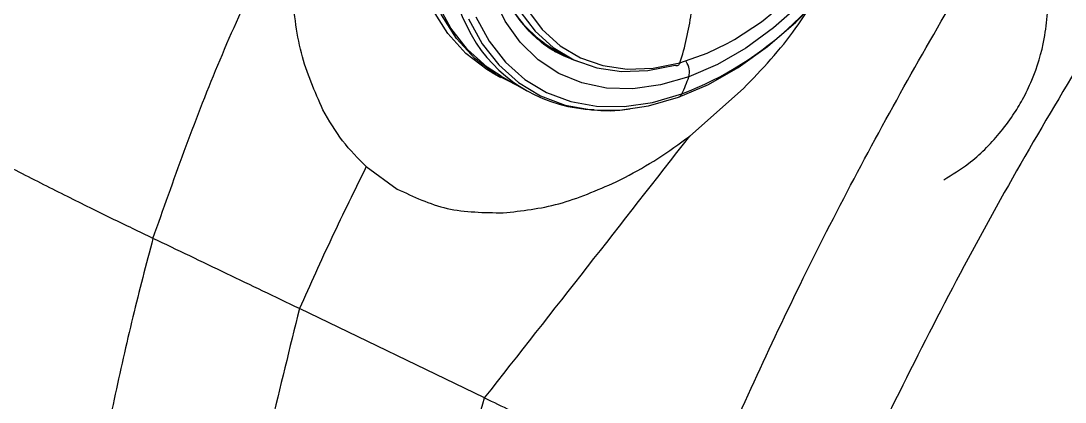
# Model space of a CAD drawing. Extents: x 400 to 501, y 484 to 634.
# Drawn here: x 429.175 to 432.286, y 558.141 to 559.278 of the extents above; entities that cross this region are included whole.
import ezdxf

# ---------------------------------------------------------------- set-up
doc = ezdxf.new("R2010")
doc.units = 0
doc.header["$MEASUREMENT"] = 0
doc.layers.add('DIM', color=3, linetype='Continuous')
doc.layers.add('GEOMETRY', color=3, linetype='Continuous', lineweight=25)

# ---------------------------------------------------------------- blocks, each defined once
blk = doc.blocks.new('2026 GRANDEE')
at = {"layer": 'GEOMETRY', "ltscale": 16}
for p, q in [((-19.6607, -37.6527), (-19.6017, -37.6797)), ((-19.6314, -37.6681), (-19.6568, -37.6549)), ((-19.6516, -37.6533), (-19.6218, -37.6694)), ((-19.8468, -37.7164), (-19.8208, -37.7313)), ((-19.8189, -37.7279), (-19.7442, -37.7705)), ((-19.0969, -37.7644), (-19.2569, -37.906)), ((-20.2208, -37.997), (-20.1284, -38.0638)), ((-19.4766, -38.0427), (-19.4503, -38.0296)), ((-19.8681, -38.6865), (-20.4201, -38.4202))]:
    blk.add_line(p, q, dxfattribs=at)
at = {"layer": 'GEOMETRY', "flags": 128}
for points in [[(-19.7689, -37.7564), (-19.8352, -37.7227), (-19.8976, -37.675), (-19.9517, -37.6155), (-19.9966, -37.545), (-20.0317, -37.4646), (-20.0565, -37.3754), (-20.0706, -37.2787), (-20.0739, -37.176), (-20.0662, -37.0687), (-20.0477, -36.9584), (-20.0187, -36.8468), (-19.9796, -36.7353), (-19.9309, -36.6257), (-19.8733, -36.5196), (-19.8078, -36.4185), (-19.7352, -36.3239), (-19.6566, -36.2371), (-19.5732, -36.1595), (-19.4862, -36.0921), (-19.3968, -36.0359), (-19.3064, -35.9919), (-19.2162, -35.9605)], [(-19.9161, -37.5568), (-19.8756, -37.6307), (-19.8258, -37.6942), (-19.7674, -37.7464), (-19.7013, -37.7864), (-19.6283, -37.8136), (-19.5496, -37.8278), (-19.4663, -37.8286), (-19.3797, -37.8161), (-19.291, -37.7904)], [(-19.8945, -37.5509), (-19.8547, -37.6235), (-19.8058, -37.6859), (-19.7484, -37.7371), (-19.6834, -37.7764), (-19.6117, -37.8032), (-19.5344, -37.8171), (-19.4527, -37.8179), (-19.3676, -37.8056), (-19.2804, -37.7804)], [(-18.9281, -37.5136), (-19.0076, -37.584), (-19.0902, -37.6441), (-19.1747, -37.6929), (-19.2598, -37.7297)], [(-19.2598, -37.7297), (-19.3441, -37.7538), (-19.4262, -37.765), (-19.5049, -37.7629), (-19.579, -37.7477), (-19.6472, -37.7196), (-19.7085, -37.679), (-19.762, -37.6266), (-19.8067, -37.5632), (-19.842, -37.4898)], [(-19.7631, -37.5335), (-19.7179, -37.5937), (-19.664, -37.6426), (-19.6024, -37.6792), (-19.5339, -37.703), (-19.46, -37.7136), (-19.3817, -37.7107), (-19.3004, -37.6945)], [(-19.291, -37.7904), (-19.2014, -37.7519), (-19.1124, -37.7013), (-19.0252, -37.6391), (-18.941, -37.5664), (-18.8611, -37.4841), (-18.7867, -37.3936), (-18.7188, -37.296), (-18.6585, -37.1929), (-18.6066, -37.0857), (-18.5639, -36.976), (-18.5309, -36.8654), (-18.5082, -36.7555), (-18.4962, -36.6479), (-18.4949, -36.5442), (-18.5044, -36.4459), (-18.5246, -36.3544), (-18.5552, -36.271), (-18.5956, -36.1971), (-18.6063, -36.1814)], [(-19.1456, -37.6304), (-19.1235, -37.618), (-19.0432, -37.5652), (-18.9656, -37.5016), (-18.8919, -37.4284), (-18.8234, -37.3468), (-18.7612, -37.2581), (-18.7066, -37.164), (-18.6603, -37.0659), (-18.6231, -36.9656), (-18.5958, -36.8649), (-18.5787, -36.7654), (-18.5722, -36.6687), (-18.5764, -36.5767), (-18.5911, -36.4909), (-18.6086, -36.4324)], [(-19.8009, -37.0306), (-19.8132, -37.1078), (-19.8197, -37.2044), (-19.8156, -37.2964), (-19.8008, -37.3823), (-19.7757, -37.4605), (-19.7407, -37.5298), (-19.6963, -37.5889), (-19.6434, -37.6369), (-19.5828, -37.6729), (-19.5156, -37.6962), (-19.443, -37.7066), (-19.3661, -37.7038), (-19.2863, -37.6879)], [(-19.8468, -37.7164), (-19.8613, -37.7078), (-19.9237, -37.6601), (-19.9778, -37.6006), (-20.0227, -37.5301), (-20.0578, -37.4497), (-20.0826, -37.3605), (-20.0967, -37.2639), (-20.1, -37.1611), (-20.0973, -37.1048)], [(-19.8189, -37.7279), (-19.8601, -37.701), (-19.9189, -37.6485), (-19.969, -37.5846), (-20.0097, -37.5101), (-20.0405, -37.4263), (-20.0608, -37.3342), (-20.0704, -37.2352), (-20.0691, -37.1308)]]:
    blk.add_lwpolyline(points, dxfattribs=at)
at = {"layer": 'GEOMETRY', "ltscale": 16, "flags": 128}
for points in [[(-19.2863, -37.6879), (-19.205, -37.6591), (-19.1456, -37.6304)], [(-19.5913, -37.6841), (-19.5938, -37.6833), (-19.6314, -37.6681)]]:
    blk.add_lwpolyline(points, dxfattribs=at)
at = {"layer": 'GEOMETRY'}
for centre, radius, start, end in [((-19.9298, -36.518), 1.4396, 313.003, 349.4424), ((-19.2751, -37.2526), 0.7236, 173.721, 211.3368)]:
    blk.add_arc(centre, radius, start, end, dxfattribs=at)
at = {"layer": 'GEOMETRY', "ltscale": 16}
for centre, radius, start, end in [((-19.4677, -37.3203), 0.3804, 209.9782, 241.079), ((-20.1323, -37.4175), 0.8882, 342.2731, 351.9928), ((-19.6382, -36.844), 1.0024, 290.9114, 313.5218), ((-19.5272, -37.3908), 0.4367, 213.047, 268.1002), ((-19.2957, -37.6862), 0.00953, 240.2171, 349.8958), ((-19.3135, -37.7153), 0.0556, 345.0418, 33.9243), ((-19.8357, -37.525), 0.6112, 335.3057, 340.4359), ((-19.2967, -37.7738), 0.0175, 288.8712, 338.0244)]:
    blk.add_arc(centre, radius, start, end, dxfattribs=at)
for points, knots in [([(-19.2072, -38.9492), (-19.1133, -38.7417), (-18.922, -38.319), (-18.589, -37.6953), (-18.2193, -37.0742), (-17.814, -36.4642), (-17.3966, -35.8951), (-17.1077, -35.5342), (-16.9697, -35.3685)], [0, 0, 0, 0, 0.059275, 0.1207752, 0.1834205, 0.2462733, 0.3095856, 0.3648796, 0.3648796, 0.3648796, 0.3648796]), ([(-18.5001, -38.0365), (-18.4751, -38.0211), (-18.4147, -37.984), (-18.3462, -37.915), (-18.2962, -37.849), (-18.2635, -37.7952), (-18.2274, -37.7201), (-18.2009, -37.633), (-18.1908, -37.54), (-18.188, -37.4832), (-18.1934, -37.4544), (-18.1944, -37.4492)], [0, 0, 0, 0, 0.133257, 0.321345, 0.419444, 0.49626, 0.584721, 0.763357, 0.870542, 0.976492, 1, 1, 1, 1]), ([(-20.3499, -37.8277), (-20.3742, -37.7733), (-20.4229, -37.6647), (-20.4365, -37.5297), (-20.4433, -37.4622)], [0, 0, 0, 0, 0.499984, 1, 1, 1, 1]), ([(-19.0969, -37.7644), (-19.0421, -37.7071), (-18.9677, -37.6292), (-18.9082, -37.5354), (-18.8925, -37.5107)], [0, 0, 0, 0, 0.736515, 1, 1, 1, 1]), ([(-20.2208, -37.997), (-20.2453, -37.9727), (-20.2946, -37.9237), (-20.3314, -37.8598), (-20.3499, -37.8277)], [0, 0, 0, 0, 0.497742, 1, 1, 1, 1]), ([(-19.5315, -37.8287), (-19.5192, -37.8296), (-19.4879, -37.832), (-19.4551, -37.8275), (-19.4351, -37.8247)], [0, 0, 0, 0, 0.392353, 1, 1, 1, 1]), ([(-19.8681, -38.6865), (-19.7662, -38.5568), (-19.5649, -38.3006), (-19.3587, -38.0364), (-19.2569, -37.906)], [0, 0, 0, 0, 0.506109, 1, 1, 1, 1]), ([(-19.4503, -38.0296), (-19.4175, -38.0116), (-19.3521, -37.9759), (-19.2885, -37.9292), (-19.2569, -37.906)], [0, 0, 0, 0, 0.502388, 1, 1, 1, 1]), ([(-20.2208, -37.997), (-20.2554, -38.0673), (-20.3243, -38.2073), (-20.3883, -38.3495), (-20.4201, -38.4202)], [0, 0, 0, 0, 0.502473, 1, 1, 1, 1]), ([(-19.8125, -38.1347), (-19.7576, -38.1288), (-19.6479, -38.1171), (-19.5336, -38.0675), (-19.4766, -38.0427)], [0, 0, 0, 0, 0.500715, 1, 1, 1, 1]), ([(-20.1284, -38.0638), (-20.0803, -38.0867), (-19.9842, -38.1325), (-19.8697, -38.134), (-19.8125, -38.1347)], [0, 0, 0, 0, 0.500017, 1, 1, 1, 1]), ([(-20.8563, -38.2109), (-20.8768, -38.2888), (-20.9188, -38.4488), (-20.973, -38.694), (-21.0354, -38.983), (-21.1017, -39.2994), (-21.1445, -39.537), (-21.1652, -39.6518)], [0, 0, 0, 0, 0.158157, 0.324327, 0.496754, 0.756821, 1, 1, 1, 1]), ([(-20.4201, -38.4202), (-20.4924, -38.3854), (-20.6389, -38.315), (-20.7832, -38.2459), (-20.8563, -38.2109)], [0, 0, 0, 0, 0.493898, 1, 1, 1, 1]), ([(-20.4201, -38.4202), (-20.4489, -38.5378), (-20.5088, -38.7822), (-20.5969, -39.1513), (-20.6922, -39.5134), (-20.7519, -39.7535), (-20.7806, -39.869)], [0, 0, 0, 0, 0.239634, 0.498321, 0.758628, 1, 1, 1, 1]), ([(-20.3535, -40.1101), (-20.3216, -40.0206), (-20.2552, -39.8344), (-20.1514, -39.5499), (-20.0485, -39.2565), (-19.9542, -38.9676), (-19.8961, -38.7777), (-19.8681, -38.6865)], [0, 0, 0, 0, 0.189763, 0.394829, 0.605478, 0.810342, 1, 1, 1, 1]), ([(-19.8681, -38.6865), (-19.8167, -38.7112), (-19.7139, -38.7607), (-19.5773, -38.8244), (-19.4645, -38.8742), (-19.3676, -38.9133), (-19.2934, -38.9379), (-19.242, -38.9481), (-19.2188, -38.9488), (-19.2072, -38.9492)], [0, 0, 0, 0, 0.1248323, 0.2495066, 0.3743383, 0.4995821, 0.6663473, 0.8333549, 1, 1, 1, 1])]:
    blk.add_open_spline(points, degree=3, knots=knots, dxfattribs=at)
at = {"layer": 'GEOMETRY'}
for points, knots in [([(-16.3828, -35.3685), (-16.4631, -35.4598), (-16.7138, -35.751), (-17.1201, -36.2557), (-17.5867, -36.8944), (-18.0215, -37.5582), (-18.4251, -38.2454), (-18.6598, -38.7228), (-18.7774, -38.9619)], [0.609091, 0.609091, 0.609091, 0.609091, 0.6419879, 0.7131073, 0.784441, 0.8560237, 0.9278666, 1, 1, 1, 1]), ([(-19.6323, -37.666), (-19.6436, -37.6609), (-19.6746, -37.6469), (-19.7183, -37.6122), (-19.7634, -37.5632), (-19.8006, -37.5043), (-19.8297, -37.4369), (-19.8501, -37.362), (-19.8617, -37.2807), (-19.8642, -37.194), (-19.8576, -37.1033), (-19.842, -37.0097), (-19.8175, -36.9147), (-19.7845, -36.8197), (-19.7434, -36.7261), (-19.6947, -36.6352), (-19.6393, -36.5484), (-19.578, -36.467), (-19.5116, -36.3922), (-19.4412, -36.3251), (-19.3679, -36.2667), (-19.2929, -36.2178), (-19.2268, -36.1835), (-19.1863, -36.1679), (-19.1708, -36.162)], [0, 0, 0, 0, 0.027955, 0.076517, 0.125025, 0.17311, 0.220706, 0.267928, 0.314926, 0.361818, 0.408679, 0.455538, 0.502417, 0.549323, 0.59625, 0.643192, 0.690135, 0.737065, 0.783967, 0.83083, 0.877646, 0.924413, 0.971141, 1, 1, 1, 1]), ([(-20.8563, -38.2109), (-20.795, -38.0376), (-20.6713, -37.6879), (-20.5099, -37.354), (-20.4284, -37.1856)], [0, 0, 0, 0, 0.495368, 1, 1, 1, 1])]:
    blk.add_open_spline(points, degree=3, knots=knots, dxfattribs=at)
at = {"layer": 'GEOMETRY', "color": 4, "ltscale": 16}
blk.add_open_spline([(-20.8563, -38.2109), (-20.8965, -38.1915), (-20.976, -38.1533), (-21.1089, -38.0876), (-21.2517, -38.0156), (-21.4045, -37.937), (-21.5655, -37.8528), (-21.7332, -37.7636), (-21.9053, -37.6708), (-22.079, -37.5758), (-22.2808, -37.4641), (-22.5084, -37.3363), (-22.67, -37.244), (-22.7511, -37.1976)], degree=3, knots=[0, 0, 0, 0, 0.088552, 0.174838, 0.260343, 0.343988, 0.426485, 0.508573, 0.590392, 0.671913, 0.753431, 0.876246, 1, 1, 1, 1], dxfattribs=at)

msp = doc.modelspace()

# ---------------------------------------------------------------- block references
at = {"layer": 'DIM'}
msp.add_blockref('2026 GRANDEE', (450.4248, 596.8403), dxfattribs=at)

doc.saveas('drawing.dxf')
